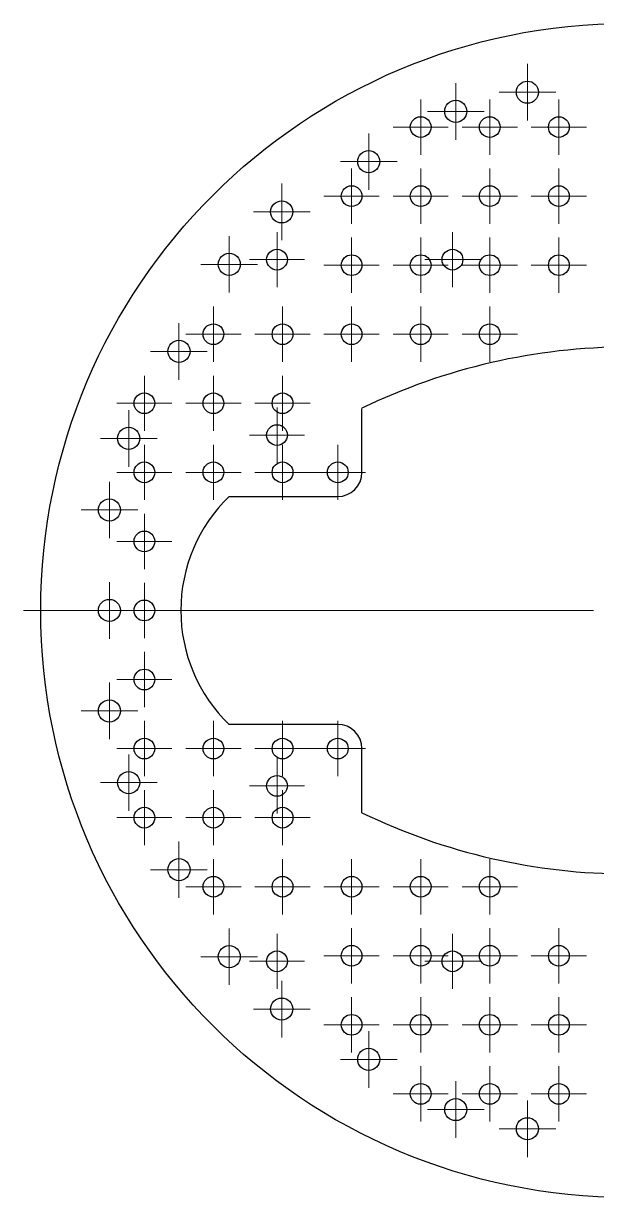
# Model space of a CAD drawing. Header units: millimetres. Extents: x 519 to 694, y 364 to 539.
# Drawn here: x 519.4 to 602.3, y 366.2 to 536.2 of the extents above; entities that cross this region are included whole.
import ezdxf

# ---------------------------------------------------------------- set-up
doc = ezdxf.new("R2010")
doc.units = ezdxf.units.MM

# ---------------------------------------------------------------- blocks, each defined once
blk = doc.blocks.new('SW_CENTERMARKSYMBOL_0')
at = {"color": 0, "linetype": 'Continuous', "lineweight": 18}
blk.add_line((-5, 0), (-87.5, 0), dxfattribs=at)
blk = doc.blocks.new('SW_CENTERMARKSYMBOL_1')
at = {"color": 0, "linetype": 'Continuous', "lineweight": 18}
for p, q in [((0, 2.5), (0, 4.1)), ((0, 0), (0, 2.5)), ((-2.5, 0), (-4.1, 0)), ((0, 0), (-2.5, 0)), ((0, 0), (0, -2.5)), ((0, 0), (2.5, 0)), ((2.5, 0), (4.1, 0)), ((0, -2.5), (0, -4.1))]:
    blk.add_line(p, q, dxfattribs=at)
blk = doc.blocks.new('SW_CENTERMARKSYMBOL_6')
at = {"color": 0, "linetype": 'Continuous', "lineweight": 18}
for p, q in [((0, 2.5), (0, 4.1)), ((0, 0), (0, 2.5)), ((-2.5, 0), (-4.1, 0)), ((0, 0), (-2.5, 0)), ((0, 0), (0, -2.5)), ((0, 0), (2.5, 0)), ((2.5, 0), (4.1, 0)), ((0, -2.5), (0, -4.1))]:
    blk.add_line(p, q, dxfattribs=at)
blk = doc.blocks.new('SW_CENTERMARKSYMBOL_8')
at = {"color": 0, "linetype": 'Continuous', "lineweight": 18}
for p, q in [((0, 2.5), (0, 4.1)), ((0, 0), (0, 2.5)), ((-2.5, 0), (-4.1, 0)), ((0, 0), (-2.5, 0)), ((0, 0), (0, -2.5)), ((0, 0), (2.5, 0)), ((2.5, 0), (4.1, 0)), ((0, -2.5), (0, -4.1))]:
    blk.add_line(p, q, dxfattribs=at)
blk = doc.blocks.new('SW_CENTERMARKSYMBOL_9')
at = {"color": 0, "linetype": 'Continuous', "lineweight": 18}
for p, q in [((0, 2.5), (0, 4.1)), ((0, 0), (0, 2.5)), ((-2.5, 0), (-4.1, 0)), ((0, 0), (-2.5, 0)), ((0, 0), (0, -2.5)), ((0, 0), (2.5, 0)), ((2.5, 0), (4.1, 0)), ((0, -2.5), (0, -4.1))]:
    blk.add_line(p, q, dxfattribs=at)
blk = doc.blocks.new('SW_CENTERMARKSYMBOL_10')
at = {"color": 0, "linetype": 'Continuous', "lineweight": 18}
for p, q in [((0, 2.5), (0, 4.1)), ((0, 0), (0, 2.5)), ((-2.5, 0), (-4.1, 0)), ((0, 0), (-2.5, 0)), ((0, 0), (0, -2.5)), ((0, 0), (2.5, 0)), ((2.5, 0), (4.1, 0)), ((0, -2.5), (0, -4.1))]:
    blk.add_line(p, q, dxfattribs=at)
blk = doc.blocks.new('SW_CENTERMARKSYMBOL_13')
at = {"color": 0, "linetype": 'Continuous', "lineweight": 18}
for p, q in [((0, 2.5), (0, 4.1)), ((0, 0), (0, 2.5)), ((-2.5, 0), (-4.1, 0)), ((0, 0), (-2.5, 0)), ((0, 0), (0, -2.5)), ((0, 0), (2.5, 0)), ((2.5, 0), (4.1, 0)), ((0, -2.5), (0, -4.1))]:
    blk.add_line(p, q, dxfattribs=at)
blk = doc.blocks.new('SW_CENTERMARKSYMBOL_14')
at = {"color": 0, "linetype": 'Continuous', "lineweight": 18}
for p, q in [((0, 2.5), (0, 4.1)), ((0, 0), (0, 2.5)), ((-2.5, 0), (-4.1, 0)), ((0, 0), (-2.5, 0)), ((0, 0), (0, -2.5)), ((0, 0), (2.5, 0)), ((2.5, 0), (4.1, 0)), ((0, -2.5), (0, -4.1))]:
    blk.add_line(p, q, dxfattribs=at)
blk = doc.blocks.new('SW_CENTERMARKSYMBOL_15')
at = {"color": 0, "linetype": 'Continuous', "lineweight": 18}
for p, q in [((0, 2.5), (0, 4.1)), ((0, 0), (0, 2.5)), ((-2.5, 0), (-4.1, 0)), ((0, 0), (-2.5, 0)), ((0, 0), (0, -2.5)), ((0, 0), (2.5, 0)), ((2.5, 0), (4.1, 0)), ((0, -2.5), (0, -4.1))]:
    blk.add_line(p, q, dxfattribs=at)
blk = doc.blocks.new('SW_CENTERMARKSYMBOL_18')
at = {"color": 0, "linetype": 'Continuous', "lineweight": 18}
for p, q in [((0, 2.5), (0, 4.1)), ((0, 0), (0, 2.5)), ((-2.5, 0), (-4.1, 0)), ((0, 0), (-2.5, 0)), ((0, 0), (0, -2.5)), ((0, 0), (2.5, 0)), ((2.5, 0), (4.1, 0)), ((0, -2.5), (0, -4.1))]:
    blk.add_line(p, q, dxfattribs=at)
blk = doc.blocks.new('SW_CENTERMARKSYMBOL_23')
at = {"color": 0, "linetype": 'Continuous', "lineweight": 18}
for p, q in [((0, 2.5), (0, 4.1)), ((0, 0), (0, 2.5)), ((-2.5, 0), (-4.1, 0)), ((0, 0), (-2.5, 0)), ((0, 0), (0, -2.5)), ((0, 0), (2.5, 0)), ((2.5, 0), (4.1, 0)), ((0, -2.5), (0, -4.1))]:
    blk.add_line(p, q, dxfattribs=at)
blk = doc.blocks.new('SW_CENTERMARKSYMBOL_25')
at = {"color": 0, "linetype": 'Continuous', "lineweight": 18}
for p, q in [((0, 2.5), (0, 4.1)), ((0, 0), (0, 2.5)), ((-2.5, 0), (-4.1, 0)), ((0, 0), (-2.5, 0)), ((0, 0), (0, -2.5)), ((0, 0), (2.5, 0)), ((2.5, 0), (4.1, 0)), ((0, -2.5), (0, -4.1))]:
    blk.add_line(p, q, dxfattribs=at)
blk = doc.blocks.new('SW_CENTERMARKSYMBOL_26')
at = {"color": 0, "linetype": 'Continuous', "lineweight": 18}
for p, q in [((0, 2.5), (0, 4.1)), ((0, 0), (0, 2.5)), ((-2.5, 0), (-4.1, 0)), ((0, 0), (-2.5, 0)), ((0, 0), (0, -2.5)), ((0, 0), (2.5, 0)), ((2.5, 0), (4.1, 0)), ((0, -2.5), (0, -4.1))]:
    blk.add_line(p, q, dxfattribs=at)
blk = doc.blocks.new('SW_CENTERMARKSYMBOL_30')
at = {"color": 0, "linetype": 'Continuous', "lineweight": 18}
for p, q in [((0, 2.5), (0, 4.1)), ((0, 0), (0, 2.5)), ((-2.5, 0), (-4.1, 0)), ((0, 0), (-2.5, 0)), ((0, 0), (0, -2.5)), ((0, 0), (2.5, 0)), ((2.5, 0), (4.1, 0)), ((0, -2.5), (0, -4.1))]:
    blk.add_line(p, q, dxfattribs=at)
blk = doc.blocks.new('SW_CENTERMARKSYMBOL_31')
at = {"color": 0, "linetype": 'Continuous', "lineweight": 18}
for p, q in [((0, 2.5), (0, 4.1)), ((0, 0), (0, 2.5)), ((-2.5, 0), (-4.1, 0)), ((0, 0), (-2.5, 0)), ((0, 0), (0, -2.5)), ((0, 0), (2.5, 0)), ((2.5, 0), (4.1, 0)), ((0, -2.5), (0, -4.1))]:
    blk.add_line(p, q, dxfattribs=at)
blk = doc.blocks.new('SW_CENTERMARKSYMBOL_33')
at = {"color": 0, "linetype": 'Continuous', "lineweight": 18}
for p, q in [((0, 2.5), (0, 4.1)), ((0, 0), (0, 2.5)), ((-2.5, 0), (-4.1, 0)), ((0, 0), (-2.5, 0)), ((0, 0), (0, -2.5)), ((0, 0), (2.5, 0)), ((2.5, 0), (4.1, 0)), ((0, -2.5), (0, -4.1))]:
    blk.add_line(p, q, dxfattribs=at)
blk = doc.blocks.new('SW_CENTERMARKSYMBOL_34')
at = {"color": 0, "linetype": 'Continuous', "lineweight": 18}
for p, q in [((0, 2.5), (0, 4.1)), ((0, 0), (0, 2.5)), ((-2.5, 0), (-4.1, 0)), ((0, 0), (-2.5, 0)), ((0, 0), (0, -2.5)), ((0, 0), (2.5, 0)), ((2.5, 0), (4.1, 0)), ((0, -2.5), (0, -4.1))]:
    blk.add_line(p, q, dxfattribs=at)
blk = doc.blocks.new('SW_CENTERMARKSYMBOL_35')
at = {"color": 0, "linetype": 'Continuous', "lineweight": 18}
for p, q in [((0, 2.5), (0, 4.1)), ((0, 0), (0, 2.5)), ((-2.5, 0), (-4.1, 0)), ((0, 0), (-2.5, 0)), ((0, 0), (0, -2.5)), ((0, 0), (2.5, 0)), ((2.5, 0), (4.1, 0)), ((0, -2.5), (0, -4.1))]:
    blk.add_line(p, q, dxfattribs=at)
blk = doc.blocks.new('SW_CENTERMARKSYMBOL_37')
at = {"color": 0, "linetype": 'Continuous', "lineweight": 18}
for p, q in [((0, 2.5), (0, 4)), ((0, 0), (0, 2.5)), ((-2.5, 0), (-4, 0)), ((0, 0), (-2.5, 0)), ((0, 0), (0, -2.5)), ((0, 0), (2.5, 0)), ((2.5, 0), (4, 0)), ((0, -2.5), (0, -4))]:
    blk.add_line(p, q, dxfattribs=at)
blk = doc.blocks.new('SW_CENTERMARKSYMBOL_39')
at = {"color": 0, "linetype": 'Continuous', "lineweight": 18}
for p, q in [((0, 2.5), (0, 4)), ((0, 0), (0, 2.5)), ((-2.5, 0), (-4, 0)), ((0, 0), (-2.5, 0)), ((0, 0), (0, -2.5)), ((0, 0), (2.5, 0)), ((2.5, 0), (4, 0)), ((0, -2.5), (0, -4))]:
    blk.add_line(p, q, dxfattribs=at)
blk = doc.blocks.new('SW_CENTERMARKSYMBOL_40')
at = {"color": 0, "linetype": 'Continuous', "lineweight": 18}
for p, q in [((0, 2.5), (0, 4)), ((0, 0), (0, 2.5)), ((-2.5, 0), (-4, 0)), ((0, 0), (-2.5, 0)), ((0, 0), (0, -2.5)), ((0, 0), (2.5, 0)), ((2.5, 0), (4, 0)), ((0, -2.5), (0, -4))]:
    blk.add_line(p, q, dxfattribs=at)
blk = doc.blocks.new('SW_CENTERMARKSYMBOL_41')
at = {"color": 0, "linetype": 'Continuous', "lineweight": 18}
for p, q in [((0, 2.5), (0, 4)), ((0, 0), (0, 2.5)), ((-2.5, 0), (-4, 0)), ((0, 0), (-2.5, 0)), ((0, 0), (0, -2.5)), ((0, 0), (2.5, 0)), ((2.5, 0), (4, 0)), ((0, -2.5), (0, -4))]:
    blk.add_line(p, q, dxfattribs=at)
blk = doc.blocks.new('SW_CENTERMARKSYMBOL_43')
at = {"color": 0, "linetype": 'Continuous', "lineweight": 18}
for p, q in [((0, 2.5), (0, 4)), ((0, 0), (0, 2.5)), ((-2.5, 0), (-4, 0)), ((0, 0), (-2.5, 0)), ((0, 0), (0, -2.5)), ((0, 0), (2.5, 0)), ((2.5, 0), (4, 0)), ((0, -2.5), (0, -4))]:
    blk.add_line(p, q, dxfattribs=at)
blk = doc.blocks.new('SW_CENTERMARKSYMBOL_44')
at = {"color": 0, "linetype": 'Continuous', "lineweight": 18}
for p, q in [((0, 2.5), (0, 4)), ((0, 0), (0, 2.5)), ((-2.5, 0), (-4, 0)), ((0, 0), (-2.5, 0)), ((0, 0), (0, -2.5)), ((0, 0), (2.5, 0)), ((2.5, 0), (4, 0)), ((0, -2.5), (0, -4))]:
    blk.add_line(p, q, dxfattribs=at)
blk = doc.blocks.new('SW_CENTERMARKSYMBOL_52')
at = {"color": 0, "linetype": 'Continuous', "lineweight": 18}
for p, q in [((0, 2.5), (0, 4)), ((0, 0), (0, 2.5)), ((-2.5, 0), (-4, 0)), ((0, 0), (-2.5, 0)), ((0, 0), (0, -2.5)), ((0, 0), (2.5, 0)), ((2.5, 0), (4, 0)), ((0, -2.5), (0, -4))]:
    blk.add_line(p, q, dxfattribs=at)
blk = doc.blocks.new('SW_CENTERMARKSYMBOL_55')
at = {"color": 0, "linetype": 'Continuous', "lineweight": 18}
for p, q in [((0, 2.5), (0, 4)), ((0, 0), (0, 2.5)), ((-2.5, 0), (-4, 0)), ((0, 0), (-2.5, 0)), ((0, 0), (0, -2.5)), ((0, 0), (2.5, 0)), ((2.5, 0), (4, 0)), ((0, -2.5), (0, -4))]:
    blk.add_line(p, q, dxfattribs=at)
blk = doc.blocks.new('SW_CENTERMARKSYMBOL_86')
at = {"color": 0, "linetype": 'Continuous', "lineweight": 18}
for p, q in [((0, 2.5), (0, 4)), ((0, 0), (0, 2.5)), ((-2.5, 0), (-4, 0)), ((0, 0), (-2.5, 0)), ((0, 0), (0, -2.5)), ((0, 0), (2.5, 0)), ((2.5, 0), (4, 0)), ((0, -2.5), (0, -4))]:
    blk.add_line(p, q, dxfattribs=at)
blk = doc.blocks.new('SW_CENTERMARKSYMBOL_87')
at = {"color": 0, "linetype": 'Continuous', "lineweight": 18}
for p, q in [((0, 2.5), (0, 4)), ((0, 0), (0, 2.5)), ((-2.5, 0), (-4, 0)), ((0, 0), (-2.5, 0)), ((0, 0), (0, -2.5)), ((0, 0), (2.5, 0)), ((2.5, 0), (4, 0)), ((0, -2.5), (0, -4))]:
    blk.add_line(p, q, dxfattribs=at)
blk = doc.blocks.new('SW_CENTERMARKSYMBOL_88')
at = {"color": 0, "linetype": 'Continuous', "lineweight": 18}
for p, q in [((0, 2.5), (0, 4)), ((0, 0), (0, 2.5)), ((-2.5, 0), (-4, 0)), ((0, 0), (-2.5, 0)), ((0, 0), (0, -2.5)), ((0, 0), (2.5, 0)), ((2.5, 0), (4, 0)), ((0, -2.5), (0, -4))]:
    blk.add_line(p, q, dxfattribs=at)
blk = doc.blocks.new('SW_CENTERMARKSYMBOL_89')
at = {"color": 0, "linetype": 'Continuous', "lineweight": 18}
for p, q in [((0, 2.5), (0, 4)), ((0, 0), (0, 2.5)), ((-2.5, 0), (-4, 0)), ((0, 0), (-2.5, 0)), ((0, 0), (0, -2.5)), ((0, 0), (2.5, 0)), ((2.5, 0), (4, 0)), ((0, -2.5), (0, -4))]:
    blk.add_line(p, q, dxfattribs=at)
blk = doc.blocks.new('SW_CENTERMARKSYMBOL_90')
at = {"color": 0, "linetype": 'Continuous', "lineweight": 18}
for p, q in [((0, 2.5), (0, 4)), ((0, 0), (0, 2.5)), ((-2.5, 0), (-4, 0)), ((0, 0), (-2.5, 0)), ((0, 0), (0, -2.5)), ((0, 0), (2.5, 0)), ((2.5, 0), (4, 0)), ((0, -2.5), (0, -4))]:
    blk.add_line(p, q, dxfattribs=at)
blk = doc.blocks.new('SW_CENTERMARKSYMBOL_91')
at = {"color": 0, "linetype": 'Continuous', "lineweight": 18}
for p, q in [((0, 2.5), (0, 4)), ((0, 0), (0, 2.5)), ((-2.5, 0), (-4, 0)), ((0, 0), (-2.5, 0)), ((0, 0), (0, -2.5)), ((0, 0), (2.5, 0)), ((2.5, 0), (4, 0)), ((0, -2.5), (0, -4))]:
    blk.add_line(p, q, dxfattribs=at)
blk = doc.blocks.new('SW_CENTERMARKSYMBOL_92')
at = {"color": 0, "linetype": 'Continuous', "lineweight": 18}
for p, q in [((0, 2.5), (0, 4)), ((0, 0), (0, 2.5)), ((-2.5, 0), (-4, 0)), ((0, 0), (-2.5, 0)), ((0, 0), (0, -2.5)), ((0, 0), (2.5, 0)), ((2.5, 0), (4, 0)), ((0, -2.5), (0, -4))]:
    blk.add_line(p, q, dxfattribs=at)
blk = doc.blocks.new('SW_CENTERMARKSYMBOL_93')
at = {"color": 0, "linetype": 'Continuous', "lineweight": 18}
for p, q in [((0, 2.5), (0, 4)), ((0, 0), (0, 2.5)), ((-2.5, 0), (-4, 0)), ((0, 0), (-2.5, 0)), ((0, 0), (0, -2.5)), ((0, 0), (2.5, 0)), ((2.5, 0), (4, 0)), ((0, -2.5), (0, -4))]:
    blk.add_line(p, q, dxfattribs=at)
blk = doc.blocks.new('SW_CENTERMARKSYMBOL_94')
at = {"color": 0, "linetype": 'Continuous', "lineweight": 18}
for p, q in [((0, 2.5), (0, 4)), ((0, 0), (0, 2.5)), ((-2.5, 0), (-4, 0)), ((0, 0), (-2.5, 0)), ((0, 0), (0, -2.5)), ((0, 0), (2.5, 0)), ((2.5, 0), (4, 0)), ((0, -2.5), (0, -4))]:
    blk.add_line(p, q, dxfattribs=at)
blk = doc.blocks.new('SW_CENTERMARKSYMBOL_95')
at = {"color": 0, "linetype": 'Continuous', "lineweight": 18}
for p, q in [((0, 2.5), (0, 4)), ((0, 0), (0, 2.5)), ((-2.5, 0), (-4, 0)), ((0, 0), (-2.5, 0)), ((0, 0), (0, -2.5)), ((0, 0), (2.5, 0)), ((2.5, 0), (4, 0)), ((0, -2.5), (0, -4))]:
    blk.add_line(p, q, dxfattribs=at)
blk = doc.blocks.new('SW_CENTERMARKSYMBOL_96')
at = {"color": 0, "linetype": 'Continuous', "lineweight": 18}
for p, q in [((0, 2.5), (0, 4)), ((0, 0), (0, 2.5)), ((-2.5, 0), (-4, 0)), ((0, 0), (-2.5, 0)), ((0, 0), (0, -2.5)), ((0, 0), (2.5, 0)), ((2.5, 0), (4, 0)), ((0, -2.5), (0, -4))]:
    blk.add_line(p, q, dxfattribs=at)
blk = doc.blocks.new('SW_CENTERMARKSYMBOL_97')
at = {"color": 0, "linetype": 'Continuous', "lineweight": 18}
for p, q in [((0, 2.5), (0, 4)), ((0, 0), (0, 2.5)), ((-2.5, 0), (-4, 0)), ((0, 0), (-2.5, 0)), ((0, 0), (0, -2.5)), ((0, 0), (2.5, 0)), ((2.5, 0), (4, 0)), ((0, -2.5), (0, -4))]:
    blk.add_line(p, q, dxfattribs=at)
blk = doc.blocks.new('SW_CENTERMARKSYMBOL_98')
at = {"color": 0, "linetype": 'Continuous', "lineweight": 18}
for p, q in [((0, 2.5), (0, 4)), ((0, 0), (0, 2.5)), ((-2.5, 0), (-4, 0)), ((0, 0), (-2.5, 0)), ((0, 0), (0, -2.5)), ((0, 0), (2.5, 0)), ((2.5, 0), (4, 0)), ((0, -2.5), (0, -4))]:
    blk.add_line(p, q, dxfattribs=at)
blk = doc.blocks.new('SW_CENTERMARKSYMBOL_99')
at = {"color": 0, "linetype": 'Continuous', "lineweight": 18}
for p, q in [((0, 2.5), (0, 4)), ((0, 0), (0, 2.5)), ((-2.5, 0), (-4, 0)), ((0, 0), (-2.5, 0)), ((0, 0), (0, -2.5)), ((0, 0), (2.5, 0)), ((2.5, 0), (4, 0)), ((0, -2.5), (0, -4))]:
    blk.add_line(p, q, dxfattribs=at)
blk = doc.blocks.new('SW_CENTERMARKSYMBOL_100')
at = {"color": 0, "linetype": 'Continuous', "lineweight": 18}
for p, q in [((0, 2.5), (0, 4)), ((0, 0), (0, 2.5)), ((-2.5, 0), (-4, 0)), ((0, 0), (-2.5, 0)), ((0, 0), (0, -2.5)), ((0, 0), (2.5, 0)), ((2.5, 0), (4, 0)), ((0, -2.5), (0, -4))]:
    blk.add_line(p, q, dxfattribs=at)
blk = doc.blocks.new('SW_CENTERMARKSYMBOL_101')
at = {"color": 0, "linetype": 'Continuous', "lineweight": 18}
for p, q in [((0, 2.5), (0, 4)), ((0, 0), (0, 2.5)), ((-2.5, 0), (-4, 0)), ((0, 0), (-2.5, 0)), ((0, 0), (0, -2.5)), ((0, 0), (2.5, 0)), ((2.5, 0), (4, 0)), ((0, -2.5), (0, -4))]:
    blk.add_line(p, q, dxfattribs=at)
blk = doc.blocks.new('SW_CENTERMARKSYMBOL_102')
at = {"color": 0, "linetype": 'Continuous', "lineweight": 18}
for p, q in [((0, 2.5), (0, 4)), ((0, 0), (0, 2.5)), ((-2.5, 0), (-4, 0)), ((0, 0), (-2.5, 0)), ((0, 0), (0, -2.5)), ((0, 0), (2.5, 0)), ((2.5, 0), (4, 0)), ((0, -2.5), (0, -4))]:
    blk.add_line(p, q, dxfattribs=at)
blk = doc.blocks.new('SW_CENTERMARKSYMBOL_103')
at = {"color": 0, "linetype": 'Continuous', "lineweight": 18}
for p, q in [((0, 2.5), (0, 4)), ((0, 0), (0, 2.5)), ((-2.5, 0), (-4, 0)), ((0, 0), (-2.5, 0)), ((0, 0), (0, -2.5)), ((0, 0), (2.5, 0)), ((2.5, 0), (4, 0)), ((0, -2.5), (0, -4))]:
    blk.add_line(p, q, dxfattribs=at)
blk = doc.blocks.new('SW_CENTERMARKSYMBOL_104')
at = {"color": 0, "linetype": 'Continuous', "lineweight": 18}
for p, q in [((0, 2.5), (0, 4)), ((0, 0), (0, 2.5)), ((-2.5, 0), (-4, 0)), ((0, 0), (-2.5, 0)), ((0, 0), (0, -2.5)), ((0, 0), (2.5, 0)), ((2.5, 0), (4, 0)), ((0, -2.5), (0, -4))]:
    blk.add_line(p, q, dxfattribs=at)
blk = doc.blocks.new('SW_CENTERMARKSYMBOL_105')
at = {"color": 0, "linetype": 'Continuous', "lineweight": 18}
for p, q in [((0, 2.5), (0, 4)), ((0, 0), (0, 2.5)), ((-2.5, 0), (-4, 0)), ((0, 0), (-2.5, 0)), ((0, 0), (0, -2.5)), ((0, 0), (2.5, 0)), ((2.5, 0), (4, 0)), ((0, -2.5), (0, -4))]:
    blk.add_line(p, q, dxfattribs=at)
blk = doc.blocks.new('SW_CENTERMARKSYMBOL_106')
at = {"color": 0, "linetype": 'Continuous', "lineweight": 18}
for p, q in [((0, 2.5), (0, 4)), ((0, 0), (0, 2.5)), ((-2.5, 0), (-4, 0)), ((0, 0), (-2.5, 0)), ((0, 0), (0, -2.5)), ((0, 0), (2.5, 0)), ((2.5, 0), (4, 0)), ((0, -2.5), (0, -4))]:
    blk.add_line(p, q, dxfattribs=at)
blk = doc.blocks.new('SW_CENTERMARKSYMBOL_107')
at = {"color": 0, "linetype": 'Continuous', "lineweight": 18}
for p, q in [((0, 2.5), (0, 4)), ((0, 0), (0, 2.5)), ((-2.5, 0), (-4, 0)), ((0, 0), (-2.5, 0)), ((0, 0), (0, -2.5)), ((0, 0), (2.5, 0)), ((2.5, 0), (4, 0)), ((0, -2.5), (0, -4))]:
    blk.add_line(p, q, dxfattribs=at)
blk = doc.blocks.new('SW_CENTERMARKSYMBOL_108')
at = {"color": 0, "linetype": 'Continuous', "lineweight": 18}
for p, q in [((0, 2.5), (0, 4)), ((0, 0), (0, 2.5)), ((-2.5, 0), (-4, 0)), ((0, 0), (-2.5, 0)), ((0, 0), (0, -2.5)), ((0, 0), (2.5, 0)), ((2.5, 0), (4, 0)), ((0, -2.5), (0, -4))]:
    blk.add_line(p, q, dxfattribs=at)
blk = doc.blocks.new('SW_CENTERMARKSYMBOL_109')
at = {"color": 0, "linetype": 'Continuous', "lineweight": 18}
for p, q in [((0, 2.5), (0, 4)), ((0, 0), (0, 2.5)), ((-2.5, 0), (-4, 0)), ((0, 0), (-2.5, 0)), ((0, 0), (0, -2.5)), ((0, 0), (2.5, 0)), ((2.5, 0), (4, 0)), ((0, -2.5), (0, -4))]:
    blk.add_line(p, q, dxfattribs=at)
blk = doc.blocks.new('SW_CENTERMARKSYMBOL_138')
at = {"color": 0, "linetype": 'Continuous', "lineweight": 18}
for p, q in [((0, 2.5), (0, 4)), ((0, 0), (0, 2.5)), ((-2.5, 0), (-4, 0)), ((0, 0), (-2.5, 0)), ((0, 0), (0, -2.5)), ((0, 0), (2.5, 0)), ((2.5, 0), (4, 0)), ((0, -2.5), (0, -4))]:
    blk.add_line(p, q, dxfattribs=at)
blk = doc.blocks.new('SW_CENTERMARKSYMBOL_139')
at = {"color": 0, "linetype": 'Continuous', "lineweight": 18}
for p, q in [((0, 2.5), (0, 4)), ((0, 0), (0, 2.5)), ((-2.5, 0), (-4, 0)), ((0, 0), (-2.5, 0)), ((0, 0), (0, -2.5)), ((0, 0), (2.5, 0)), ((2.5, 0), (4, 0)), ((0, -2.5), (0, -4))]:
    blk.add_line(p, q, dxfattribs=at)
blk = doc.blocks.new('SW_CENTERMARKSYMBOL_140')
at = {"color": 0, "linetype": 'Continuous', "lineweight": 18}
for p, q in [((0, 2.5), (0, 4)), ((0, 0), (0, 2.5)), ((-2.5, 0), (-4, 0)), ((0, 0), (-2.5, 0)), ((0, 0), (0, -2.5)), ((0, 0), (2.5, 0)), ((2.5, 0), (4, 0)), ((0, -2.5), (0, -4))]:
    blk.add_line(p, q, dxfattribs=at)
blk = doc.blocks.new('SW_CENTERMARKSYMBOL_141')
at = {"color": 0, "linetype": 'Continuous', "lineweight": 18}
for p, q in [((0, 2.5), (0, 4)), ((0, 0), (0, 2.5)), ((-2.5, 0), (-4, 0)), ((0, 0), (-2.5, 0)), ((0, 0), (0, -2.5)), ((0, 0), (2.5, 0)), ((2.5, 0), (4, 0)), ((0, -2.5), (0, -4))]:
    blk.add_line(p, q, dxfattribs=at)
blk = doc.blocks.new('SW_CENTERMARKSYMBOL_142')
at = {"color": 0, "linetype": 'Continuous', "lineweight": 18}
for p, q in [((0, 2.5), (0, 4)), ((0, 0), (0, 2.5)), ((-2.5, 0), (-4, 0)), ((0, 0), (-2.5, 0)), ((0, 0), (0, -2.5)), ((0, 0), (2.5, 0)), ((2.5, 0), (4, 0)), ((0, -2.5), (0, -4))]:
    blk.add_line(p, q, dxfattribs=at)
blk = doc.blocks.new('SW_CENTERMARKSYMBOL_143')
at = {"color": 0, "linetype": 'Continuous', "lineweight": 18}
for p, q in [((0, 2.5), (0, 4)), ((0, 0), (0, 2.5)), ((-2.5, 0), (-4, 0)), ((0, 0), (-2.5, 0)), ((0, 0), (0, -2.5)), ((0, 0), (2.5, 0)), ((2.5, 0), (4, 0)), ((0, -2.5), (0, -4))]:
    blk.add_line(p, q, dxfattribs=at)
blk = doc.blocks.new('SW_CENTERMARKSYMBOL_144')
at = {"color": 0, "linetype": 'Continuous', "lineweight": 18}
for p, q in [((0, 2.5), (0, 4)), ((0, 0), (0, 2.5)), ((-2.5, 0), (-4, 0)), ((0, 0), (-2.5, 0)), ((0, 0), (0, -2.5)), ((0, 0), (2.5, 0)), ((2.5, 0), (4, 0)), ((0, -2.5), (0, -4))]:
    blk.add_line(p, q, dxfattribs=at)
blk = doc.blocks.new('SW_CENTERMARKSYMBOL_145')
at = {"color": 0, "linetype": 'Continuous', "lineweight": 18}
for p, q in [((0, 2.5), (0, 4)), ((0, 0), (0, 2.5)), ((-2.5, 0), (-4, 0)), ((0, 0), (-2.5, 0)), ((0, 0), (0, -2.5)), ((0, 0), (2.5, 0)), ((2.5, 0), (4, 0)), ((0, -2.5), (0, -4))]:
    blk.add_line(p, q, dxfattribs=at)
blk = doc.blocks.new('SW_CENTERMARKSYMBOL_146')
at = {"color": 0, "linetype": 'Continuous', "lineweight": 18}
for p, q in [((0, 2.5), (0, 4)), ((0, 0), (0, 2.5)), ((-2.5, 0), (-4, 0)), ((0, 0), (-2.5, 0)), ((0, 0), (0, -2.5)), ((0, 0), (2.5, 0)), ((2.5, 0), (4, 0)), ((0, -2.5), (0, -4))]:
    blk.add_line(p, q, dxfattribs=at)
blk = doc.blocks.new('SW_CENTERMARKSYMBOL_147')
at = {"color": 0, "linetype": 'Continuous', "lineweight": 18}
for p, q in [((0, 2.5), (0, 4)), ((0, 0), (0, 2.5)), ((-2.5, 0), (-4, 0)), ((0, 0), (-2.5, 0)), ((0, 0), (0, -2.5)), ((0, 0), (2.5, 0)), ((2.5, 0), (4, 0)), ((0, -2.5), (0, -4))]:
    blk.add_line(p, q, dxfattribs=at)
blk = doc.blocks.new('SW_CENTERMARKSYMBOL_148')
at = {"color": 0, "linetype": 'Continuous', "lineweight": 18}
for p, q in [((0, 2.5), (0, 4)), ((0, 0), (0, 2.5)), ((-2.5, 0), (-4, 0)), ((0, 0), (-2.5, 0)), ((0, 0), (0, -2.5)), ((0, 0), (2.5, 0)), ((2.5, 0), (4, 0)), ((0, -2.5), (0, -4))]:
    blk.add_line(p, q, dxfattribs=at)
blk = doc.blocks.new('SW_CENTERMARKSYMBOL_149')
at = {"color": 0, "linetype": 'Continuous', "lineweight": 18}
for p, q in [((0, 2.5), (0, 4)), ((0, 0), (0, 2.5)), ((-2.5, 0), (-4, 0)), ((0, 0), (-2.5, 0)), ((0, 0), (0, -2.5)), ((0, 0), (2.5, 0)), ((2.5, 0), (4, 0)), ((0, -2.5), (0, -4))]:
    blk.add_line(p, q, dxfattribs=at)
blk = doc.blocks.new('SW_CENTERMARKSYMBOL_150')
at = {"color": 0, "linetype": 'Continuous', "lineweight": 18}
for p, q in [((0, 2.5), (0, 4)), ((0, 0), (0, 2.5)), ((-2.5, 0), (-4, 0)), ((0, 0), (-2.5, 0)), ((0, 0), (0, -2.5)), ((0, 0), (2.5, 0)), ((2.5, 0), (4, 0)), ((0, -2.5), (0, -4))]:
    blk.add_line(p, q, dxfattribs=at)
blk = doc.blocks.new('SW_CENTERMARKSYMBOL_151')
at = {"color": 0, "linetype": 'Continuous', "lineweight": 18}
for p, q in [((0, 2.5), (0, 4)), ((0, 0), (0, 2.5)), ((-2.5, 0), (-4, 0)), ((0, 0), (-2.5, 0)), ((0, 0), (0, -2.5)), ((0, 0), (2.5, 0)), ((2.5, 0), (4, 0)), ((0, -2.5), (0, -4))]:
    blk.add_line(p, q, dxfattribs=at)
blk = doc.blocks.new('SW_CENTERMARKSYMBOL_152')
at = {"color": 0, "linetype": 'Continuous', "lineweight": 18}
for p, q in [((0, 2.5), (0, 4)), ((0, 0), (0, 2.5)), ((-2.5, 0), (-4, 0)), ((0, 0), (-2.5, 0)), ((0, 0), (0, -2.5)), ((0, 0), (2.5, 0)), ((2.5, 0), (4, 0)), ((0, -2.5), (0, -4))]:
    blk.add_line(p, q, dxfattribs=at)
blk = doc.blocks.new('SW_CENTERMARKSYMBOL_153')
at = {"color": 0, "linetype": 'Continuous', "lineweight": 18}
for p, q in [((0, 2.5), (0, 4)), ((0, 0), (0, 2.5)), ((-2.5, 0), (-4, 0)), ((0, 0), (-2.5, 0)), ((0, 0), (0, -2.5)), ((0, 0), (2.5, 0)), ((2.5, 0), (4, 0)), ((0, -2.5), (0, -4))]:
    blk.add_line(p, q, dxfattribs=at)
blk = doc.blocks.new('SW_CENTERMARKSYMBOL_154')
at = {"color": 0, "linetype": 'Continuous', "lineweight": 18}
for p, q in [((0, 2.5), (0, 4)), ((0, 0), (0, 2.5)), ((-2.5, 0), (-4, 0)), ((0, 0), (-2.5, 0)), ((0, 0), (0, -2.5)), ((0, 0), (2.5, 0)), ((2.5, 0), (4, 0)), ((0, -2.5), (0, -4))]:
    blk.add_line(p, q, dxfattribs=at)
blk = doc.blocks.new('SW_CENTERMARKSYMBOL_155')
at = {"color": 0, "linetype": 'Continuous', "lineweight": 18}
for p, q in [((0, 2.5), (0, 4)), ((0, 0), (0, 2.5)), ((-2.5, 0), (-4, 0)), ((0, 0), (-2.5, 0)), ((0, 0), (0, -2.5)), ((0, 0), (2.5, 0)), ((2.5, 0), (4, 0)), ((0, -2.5), (0, -4))]:
    blk.add_line(p, q, dxfattribs=at)
blk = doc.blocks.new('SW_CENTERMARKSYMBOL_156')
at = {"color": 0, "linetype": 'Continuous', "lineweight": 18}
for p, q in [((0, 2.5), (0, 4)), ((0, 0), (0, 2.5)), ((-2.5, 0), (-4, 0)), ((0, 0), (-2.5, 0)), ((0, 0), (0, -2.5)), ((0, 0), (2.5, 0)), ((2.5, 0), (4, 0)), ((0, -2.5), (0, -4))]:
    blk.add_line(p, q, dxfattribs=at)
blk = doc.blocks.new('SW_CENTERMARKSYMBOL_157')
at = {"color": 0, "linetype": 'Continuous', "lineweight": 18}
for p, q in [((0, 2.5), (0, 4)), ((0, 0), (0, 2.5)), ((-2.5, 0), (-4, 0)), ((0, 0), (-2.5, 0)), ((0, 0), (0, -2.5)), ((0, 0), (2.5, 0)), ((2.5, 0), (4, 0)), ((0, -2.5), (0, -4))]:
    blk.add_line(p, q, dxfattribs=at)
blk = doc.blocks.new('SW_CENTERMARKSYMBOL_158')
at = {"color": 0, "linetype": 'Continuous', "lineweight": 18}
for p, q in [((0, 2.5), (0, 4)), ((0, 0), (0, 2.5)), ((-2.5, 0), (-4, 0)), ((0, 0), (-2.5, 0)), ((0, 0), (0, -2.5)), ((0, 0), (2.5, 0)), ((2.5, 0), (4, 0)), ((0, -2.5), (0, -4))]:
    blk.add_line(p, q, dxfattribs=at)
blk = doc.blocks.new('SW_CENTERMARKSYMBOL_159')
at = {"color": 0, "linetype": 'Continuous', "lineweight": 18}
for p, q in [((0, 2.5), (0, 4)), ((0, 0), (0, 2.5)), ((-2.5, 0), (-4, 0)), ((0, 0), (-2.5, 0)), ((0, 0), (0, -2.5)), ((0, 0), (2.5, 0)), ((2.5, 0), (4, 0)), ((0, -2.5), (0, -4))]:
    blk.add_line(p, q, dxfattribs=at)
blk = doc.blocks.new('SW_CENTERMARKSYMBOL_160')
at = {"color": 0, "linetype": 'Continuous', "lineweight": 18}
for p, q in [((0, 2.5), (0, 4)), ((0, 0), (0, 2.5)), ((-2.5, 0), (-4, 0)), ((0, 0), (-2.5, 0)), ((0, 0), (0, -2.5)), ((0, 0), (2.5, 0)), ((2.5, 0), (4, 0)), ((0, -2.5), (0, -4))]:
    blk.add_line(p, q, dxfattribs=at)

msp = doc.modelspace()

# ---------------------------------------------------------------- linework, layer by layer
at = {"color": 7, "linetype": 'Continuous', "lineweight": 25}
for p, q in [((568.38, 471.21), (568.38, 480.48)), ((549.14, 467.71), (564.88, 467.71)), ((564.88, 434.71), (549.14, 434.71)), ((568.38, 421.93), (568.38, 431.21))]:
    msp.add_line(p, q, dxfattribs=at)
for centre, radius in [((606.88, 451.21), 85), ((592.33, 526.26), 1.6), ((581.96, 523.48), 1.6), ((576.88, 521.21), 1.5), ((586.88, 521.21), 1.5), ((596.88, 521.21), 1.5), ((569.36, 516.2), 1.6), ((566.88, 511.21), 1.5), ((576.88, 511.21), 1.5), ((586.88, 511.21), 1.5), ((596.88, 511.21), 1.5), ((556.76, 508.93), 1.6), ((556.08, 502.01), 1.5), ((581.48, 502.01), 1.5), ((549.16, 501.33), 1.6), ((566.88, 501.21), 1.5), ((576.88, 501.21), 1.5), ((586.88, 501.21), 1.5), ((596.88, 501.21), 1.5), ((546.88, 491.21), 1.5), ((556.88, 491.21), 1.5), ((566.88, 491.21), 1.5), ((576.88, 491.21), 1.5), ((586.88, 491.21), 1.5), ((541.89, 488.73), 1.6), ((536.88, 481.21), 1.5), ((546.88, 481.21), 1.5), ((556.88, 481.21), 1.5), ((534.61, 476.13), 1.6), ((556.08, 476.61), 1.5), ((536.88, 471.21), 1.5), ((546.88, 471.21), 1.5), ((556.88, 471.21), 1.5), ((564.88, 471.21), 1.5), ((531.83, 465.76), 1.6), ((536.88, 461.21), 1.5), ((531.83, 451.21), 1.6), ((536.88, 451.21), 1.5), ((536.88, 441.21), 1.5), ((531.83, 436.66), 1.6), ((536.88, 431.21), 1.5), ((546.88, 431.21), 1.5), ((556.88, 431.21), 1.5), ((564.88, 431.21), 1.5), ((534.61, 426.28), 1.6), ((556.08, 425.81), 1.5), ((536.88, 421.21), 1.5), ((546.88, 421.21), 1.5), ((556.88, 421.21), 1.5), ((541.89, 413.68), 1.6), ((546.88, 411.21), 1.5), ((556.88, 411.21), 1.5), ((566.88, 411.21), 1.5), ((576.88, 411.21), 1.5), ((586.88, 411.21), 1.5), ((549.16, 401.08), 1.6), ((556.08, 400.41), 1.5), ((566.88, 401.21), 1.5), ((576.88, 401.21), 1.5), ((581.48, 400.41), 1.5), ((586.88, 401.21), 1.5), ((596.88, 401.21), 1.5), ((556.76, 393.49), 1.6), ((566.88, 391.21), 1.5), ((576.88, 391.21), 1.5), ((586.88, 391.21), 1.5), ((596.88, 391.21), 1.5), ((569.36, 386.21), 1.6), ((576.88, 381.21), 1.5), ((586.88, 381.21), 1.5), ((596.88, 381.21), 1.5), ((581.96, 378.94), 1.6), ((592.33, 376.16), 1.6)]:
    msp.add_circle(centre, radius, dxfattribs=at)
for centre, radius, start, end in [((606.88, 401.3), 88.05, 90, 115.9291), ((564.88, 471.21), 3.5, 270, 0), ((565.16, 451.21), 23, 134.1605, 225.8395), ((564.88, 431.21), 3.5, 0, 90), ((606.88, 501.12), 88.05, 244.0709, 270)]:
    msp.add_arc(centre, radius, start, end, dxfattribs=at)

# ---------------------------------------------------------------- block references
at = {"color": 7, "linetype": 'Continuous', "lineweight": 18}
for name, p in [('SW_CENTERMARKSYMBOL_0', (606.88, 451.21)), ('SW_CENTERMARKSYMBOL_31', (592.33, 526.26)), ('SW_CENTERMARKSYMBOL_26', (581.96, 523.48)), ('SW_CENTERMARKSYMBOL_96', (576.88, 521.21)), ('SW_CENTERMARKSYMBOL_92', (586.88, 521.21)), ('SW_CENTERMARKSYMBOL_88', (596.88, 521.21)), ('SW_CENTERMARKSYMBOL_1', (569.36, 516.2)), ('SW_CENTERMARKSYMBOL_99', (566.88, 511.21)), ('SW_CENTERMARKSYMBOL_95', (576.88, 511.21)), ('SW_CENTERMARKSYMBOL_91', (586.88, 511.21)), ('SW_CENTERMARKSYMBOL_87', (596.88, 511.21)), ('SW_CENTERMARKSYMBOL_9', (556.76, 508.93)), ('SW_CENTERMARKSYMBOL_23', (549.16, 501.33)), ('SW_CENTERMARKSYMBOL_40', (556.08, 502.01)), ('SW_CENTERMARKSYMBOL_98', (566.88, 501.21)), ('SW_CENTERMARKSYMBOL_94', (576.88, 501.21)), ('SW_CENTERMARKSYMBOL_39', (581.48, 502.01)), ('SW_CENTERMARKSYMBOL_90', (586.88, 501.21)), ('SW_CENTERMARKSYMBOL_86', (596.88, 501.21)), ('SW_CENTERMARKSYMBOL_105', (546.88, 491.21)), ('SW_CENTERMARKSYMBOL_102', (556.88, 491.21)), ('SW_CENTERMARKSYMBOL_97', (566.88, 491.21)), ('SW_CENTERMARKSYMBOL_93', (576.88, 491.21)), ('SW_CENTERMARKSYMBOL_89', (586.88, 491.21)), ('SW_CENTERMARKSYMBOL_15', (541.89, 488.73)), ('SW_CENTERMARKSYMBOL_108', (536.88, 481.21)), ('SW_CENTERMARKSYMBOL_104', (546.88, 481.21)), ('SW_CENTERMARKSYMBOL_101', (556.88, 481.21)), ('SW_CENTERMARKSYMBOL_18', (534.61, 476.13)), ('SW_CENTERMARKSYMBOL_37', (556.08, 476.61)), ('SW_CENTERMARKSYMBOL_107', (536.88, 471.21)), ('SW_CENTERMARKSYMBOL_103', (546.88, 471.21)), ('SW_CENTERMARKSYMBOL_100', (556.88, 471.21)), ('SW_CENTERMARKSYMBOL_52', (564.88, 471.21)), ('SW_CENTERMARKSYMBOL_25', (531.83, 465.76)), ('SW_CENTERMARKSYMBOL_106', (536.88, 461.21)), ('SW_CENTERMARKSYMBOL_34', (531.83, 451.21)), ('SW_CENTERMARKSYMBOL_109', (536.88, 451.21)), ('SW_CENTERMARKSYMBOL_158', (536.88, 441.21)), ('SW_CENTERMARKSYMBOL_30', (531.83, 436.66)), ('SW_CENTERMARKSYMBOL_159', (536.88, 431.21)), ('SW_CENTERMARKSYMBOL_155', (546.88, 431.21)), ('SW_CENTERMARKSYMBOL_152', (556.88, 431.21)), ('SW_CENTERMARKSYMBOL_55', (564.88, 431.21)), ('SW_CENTERMARKSYMBOL_35', (534.61, 426.28)), ('SW_CENTERMARKSYMBOL_41', (556.08, 425.81)), ('SW_CENTERMARKSYMBOL_160', (536.88, 421.21)), ('SW_CENTERMARKSYMBOL_156', (546.88, 421.21)), ('SW_CENTERMARKSYMBOL_153', (556.88, 421.21)), ('SW_CENTERMARKSYMBOL_8', (541.89, 413.68)), ('SW_CENTERMARKSYMBOL_157', (546.88, 411.21)), ('SW_CENTERMARKSYMBOL_154', (556.88, 411.21)), ('SW_CENTERMARKSYMBOL_149', (566.88, 411.21)), ('SW_CENTERMARKSYMBOL_145', (576.88, 411.21)), ('SW_CENTERMARKSYMBOL_141', (586.88, 411.21)), ('SW_CENTERMARKSYMBOL_33', (549.16, 401.08)), ('SW_CENTERMARKSYMBOL_150', (566.88, 401.21)), ('SW_CENTERMARKSYMBOL_146', (576.88, 401.21)), ('SW_CENTERMARKSYMBOL_142', (586.88, 401.21)), ('SW_CENTERMARKSYMBOL_138', (596.88, 401.21)), ('SW_CENTERMARKSYMBOL_44', (556.08, 400.41)), ('SW_CENTERMARKSYMBOL_43', (581.48, 400.41)), ('SW_CENTERMARKSYMBOL_6', (556.76, 393.49)), ('SW_CENTERMARKSYMBOL_151', (566.88, 391.21)), ('SW_CENTERMARKSYMBOL_147', (576.88, 391.21)), ('SW_CENTERMARKSYMBOL_143', (586.88, 391.21)), ('SW_CENTERMARKSYMBOL_139', (596.88, 391.21)), ('SW_CENTERMARKSYMBOL_10', (569.36, 386.21)), ('SW_CENTERMARKSYMBOL_148', (576.88, 381.21)), ('SW_CENTERMARKSYMBOL_144', (586.88, 381.21)), ('SW_CENTERMARKSYMBOL_140', (596.88, 381.21)), ('SW_CENTERMARKSYMBOL_13', (581.96, 378.94)), ('SW_CENTERMARKSYMBOL_14', (592.33, 376.16))]:
    msp.add_blockref(name, p, dxfattribs=at)

doc.saveas('drawing.dxf')
